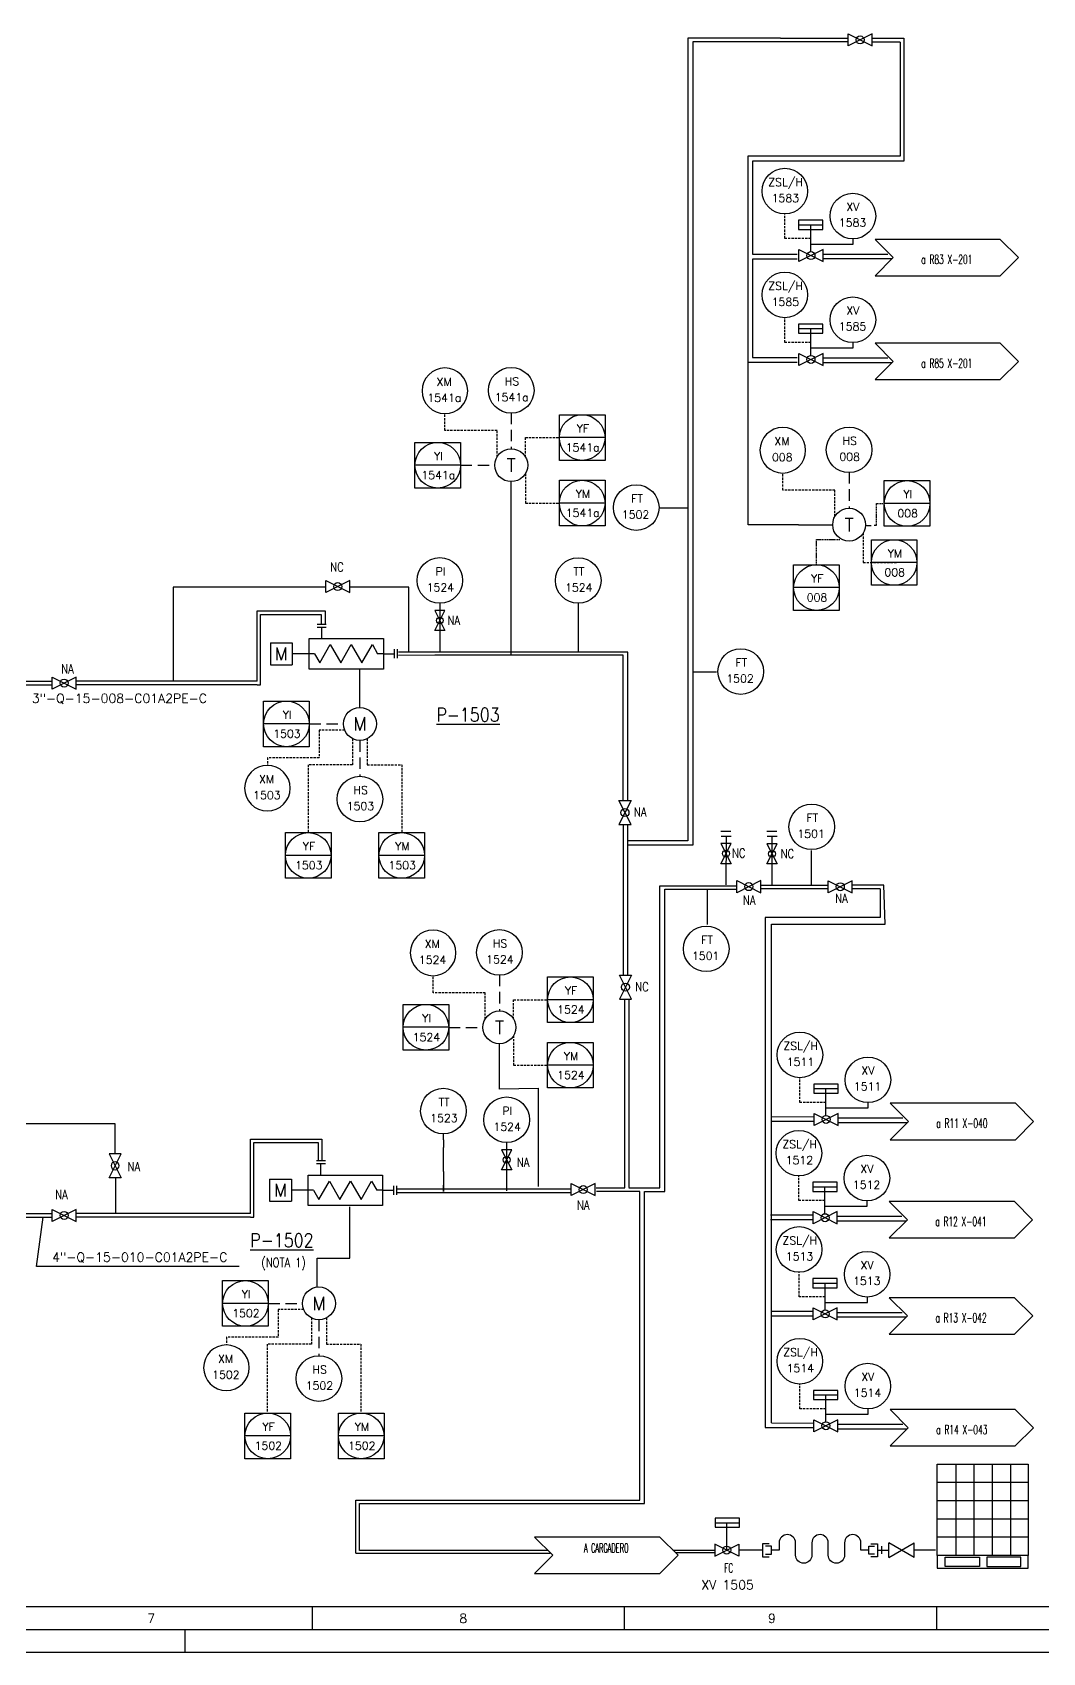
# Model space of a CAD drawing. Header units: metres. Extents: x 91 to 3133, y 1612 to 2206.
# Drawn here: x 518.3 to 739.8, y 1611.7 to 1966.9 of the extents above; entities that cross this region are included whole.
import ezdxf
from ezdxf.enums import TextEntityAlignment as Align

# ---------------------------------------------------------------- set-up
doc = ezdxf.new("R2010")
doc.units = ezdxf.units.M
doc.linetypes.add('DASHED2', pattern=[0.375, 0.25, -0.125])
doc.linetypes.add('TRAZOS', pattern=[0.75, 0.5, -0.25])
for name, color, linetype in [('EQUIPOS', 5, 'Continuous'), ('EQUIPOS 02', 1, 'Continuous'), ('FORMATO', 7, 'Continuous'), ('INSTRUMENTOS', 1, 'Continuous'), ('TEX', 7, 'Continuous'), ('TEX EQUIPOS', 6, 'Continuous'), ('TEXTO-VALVULAS Y ACCESORIOS', 7, 'Continuous'), ('TUBERIA', 5, 'Continuous'), ('TUBERÍA2', 1, 'TRAZOS'), ('VALVULAS Y ACCESORIOS', 1, 'Continuous')]:
    doc.layers.add(name, color=color, linetype=linetype)
doc.layers.add('TUBERÍA3', color=1, linetype='Continuous', true_color=0xff0000)
doc.styles.add('PY', font='ROMANS.shx')
doc.styles.add('PY1', font='ROMANS.shx', dxfattribs={"width": 0.8})
doc.styles.add('PY3', font='ROMANS.shx', dxfattribs={"width": 0.6})
doc.linetypes.add('SEÑAL_MECANICA2', pattern='A,4.411183,["o",PY,S=4.130212,R=360,X=0,Y=-1.374288],0.588817,-0.374158,["",PY,S=2,R=360,X=0,Y=-0.688262],-2.183682', length=7.55784)

# ---------------------------------------------------------------- blocks, each defined once
blk = doc.blocks.new('VALV GLOB-V')
at = {"layer": 'INSTRUMENTOS', "color": 1, "flags": 128}
blk.add_lwpolyline([(5.7, -1.43), (5.7, 1.43), (0, -1.43), (0, 1.43)], close=True, dxfattribs=at)
at = {"layer": 'INSTRUMENTOS', "color": 1}
blk.add_circle((2.85, 0), 0.95, dxfattribs=at)
at = {"layer": 'INSTRUMENTOS', "color": 7, "linetype": 'SEÑAL_MECANICA2', "style": 'PY'}
blk.add_attdef('REF.', text='', height=2, dxfattribs=at).set_placement((3, -3.37), align=Align.MIDDLE)
blk = doc.blocks.new('SEÑAL CIRCU MARCO')
at = {"color": 1, "linetype": 'Continuous', "ltscale": 0.5}
blk.add_line((5.7, 5.7), (-5.7, 5.7), dxfattribs=at)
at = {"color": 1, "flags": 128}
blk.add_lwpolyline([(5.7, 0), (-5.7, 0), (-5.7, 11.4), (5.7, 11.4)], close=True, dxfattribs=at)
at = {"color": 1}
blk.add_circle((0, 5.7), 5.7, dxfattribs=at)
at = {"style": 'PY'}
for tag, p in [('XXX', (0.18, 7.98)), ('YYY', (0.13, 3.24))]:
    blk.add_attdef(tag, text='', height=2, dxfattribs=at).set_placement(p, align=Align.MIDDLE)
blk = doc.blocks.new('SEÑAL CIR')
at = {"color": 1}
blk.add_circle((0, 5.7), 5.7, dxfattribs=at)
at = {"layer": 'INSTRUMENTOS', "linetype": 'Continuous', "style": 'PY', "flags": 4}
for p in [(0.18, 6.94), (0.13, 2.95)]:
    blk.add_attdef('---', text='', height=2, dxfattribs=at).set_placement(p, align=Align.CENTER)
blk = doc.blocks.new('MARCO-A1')
at = {"layer": 'FORMATO', "color": 5}
for p, q in [((488.92, 10), (488.92, 5)), ((557.33, 10), (557.33, 5)), ((625.75, 10), (625.75, 5))]:
    blk.add_line(p, q, dxfattribs=at)
at = {"layer": 'FORMATO', "color": 1, "linetype": 'Continuous'}
blk.add_line((461, 5), (461, 0), dxfattribs=at)
at = {"layer": 'FORMATO', "color": 1}
blk.add_lwpolyline([(0, 594), (841, 594), (841, 0), (0, 0)], close=True, dxfattribs=at)
at = {"layer": 'FORMATO', "color": 5}
blk.add_lwpolyline([(5, 589), (836, 589), (836, 5), (5, 5)], close=True, dxfattribs=at)
at = {"layer": 'FORMATO', "color": 8, "linetype": 'Continuous'}
blk.add_lwpolyline([(10, 584), (831, 584), (831, 10), (10, 10)], close=True, dxfattribs=at)
at = {"layer": 'FORMATO', "color": 1, "style": 'PY'}
for s, p in [('7', (452.75, 6.5)), ('8', (521.17, 6.5)), ('9', (588.85, 6.5))]:
    blk.add_text(s, height=2, dxfattribs=at).set_placement(p)
blk = doc.blocks.new('BANDERA DE FLUJO')
at = {"layer": 'TEX', "color": 1, "ltscale": 0.1, "flags": 128}
blk.add_lwpolyline([(-4, 4), (-31.46, 4), (-27.46, 0), (-31.46, -4), (-4, -4), (0, 0)], close=True, dxfattribs=at)
at = {"layer": 'TEX', "style": 'PY1', "width": 0.8}
for tag, p in [('ETIQUETA-LINEA-1', (-15.73, 0.61)), ('ETIQUETA-LINEA-2', (-15.73, -2.91))]:
    blk.add_attdef(tag, text='', height=2, dxfattribs=at).set_placement(p, align=Align.CENTER)
blk = doc.blocks.new('BOMBA VOLUMETRICA')
at = {"layer": 'EQUIPOS', "linetype": 'Continuous'}
for p, q in [((0, -3.12), (0, -0.67)), ((-11.27, -4.05), (-11.27, -8.85)), ((-11.27, -4.05), (-6.47, -4.05)), ((-6.47, -4.05), (-6.47, -8.85)), ((-1.61, -6.45), (-6.47, -6.45)), ((-1.61, -6.45), (-0.45, -8.45)), ((-0.45, -8.45), (1.86, -4.45)), ((1.86, -4.45), (4.17, -8.45)), ((4.17, -8.45), (6.48, -4.45)), ((6.48, -4.45), (8.79, -8.45)), ((8.79, -8.45), (11.1, -4.45)), ((11.1, -4.45), (12.25, -6.45)), ((13.52, -6.45), (12.25, -6.45)), ((13.52, -6.45), (15.97, -6.45)), ((-11.27, -8.85), (-6.47, -8.85))]:
    blk.add_line(p, q, dxfattribs=at)
at = {"layer": 'EQUIPOS', "linetype": 'Continuous', "flags": 128}
blk.add_lwpolyline([(-2.78, -3.12), (13.52, -3.12), (13.52, -9.79), (-2.78, -9.79)], close=True, dxfattribs=at)
at = {"layer": 'VALVULAS Y ACCESORIOS', "ltscale": 0.1}
for p, q in [((1, 0), (-1, 0)), ((1, -0.67), (-1, -0.67)), ((15.97, -7.45), (15.97, -5.45)), ((16.64, -7.45), (16.64, -5.45))]:
    blk.add_line(p, q, dxfattribs=at)
at = {"layer": 'EQUIPOS 02', "style": 'PY'}
blk.add_text('M', height=2.8, dxfattribs=at).set_placement((-8.87, -6.45), align=Align.MIDDLE)
at = {"layer": 'TEX EQUIPOS', "linetype": 'Continuous', "style": 'PY1', "width": 0.8}
blk.add_attdef('REF_EQUIPO', text='', height=3, dxfattribs=at).set_placement((2.35, -13.59), align=Align.MIDDLE_CENTER)

msp = doc.modelspace()

# ---------------------------------------------------------------- linework, layer by layer
at = {"color": 5, "linetype": 'ByBlock'}
for p, q in [((682.37, 1965.66), (662.03, 1965.66)), ((662.03, 1965.66), (662.03, 1789.66)), ((582.53, 1845.29), (549.18, 1845.29)), ((549.18, 1845.29), (549.18, 1824.77)), ((600.86, 1845.29), (587.94, 1845.29)), ((600.86, 1831.06), (600.86, 1845.29)), ((567.61, 1824.68), (567.61, 1840.12)), ((567.61, 1840.12), (582.49, 1840.12)), ((582.49, 1840.12), (582.49, 1837.15)), ((662.03, 1789.66), (648.88, 1789.66)), ((655.87, 1713.62), (655.87, 1779.84)), ((655.87, 1779.84), (672.78, 1779.84)), ((705.26, 1771.41), (705.02, 1779.95)), ((680.36, 1761.65), (680.36, 1771.41)), ((680.36, 1771.41), (705.26, 1771.41)), ((680.36, 1662.06), (680.36, 1761.65)), ((566.14, 1707.96), (566.14, 1724.24)), ((566.14, 1724.24), (581.8, 1724.24)), ((581.8, 1724.24), (581.8, 1719.52)), ((649.11, 1713.62), (655.87, 1713.62)), ((652.54, 1644.36), (652.54, 1712.82)), ((590.05, 1634.07), (590.05, 1644.36)), ((590.05, 1644.36), (652.54, 1644.36))]:
    msp.add_line(p, q, dxfattribs=at)
at = {"color": 4, "linetype": 'ByBlock'}
for p, q in [((682.46, 1964.86), (663.12, 1964.86)), ((663.12, 1964.86), (663.12, 1788.73)), ((568.32, 1823.88), (568.32, 1839.32)), ((568.32, 1839.32), (581.65, 1839.32)), ((581.65, 1839.32), (581.65, 1837.15)), ((567.61, 1823.88), (568.32, 1823.88)), ((663.12, 1788.73), (648.81, 1788.73)), ((656.98, 1712.82), (656.98, 1779.1)), ((656.98, 1779.1), (672.78, 1779.1)), ((704.21, 1779.13), (704.21, 1772.87)), ((704.21, 1772.87), (678.99, 1772.87)), ((678.99, 1772.87), (678.99, 1661.04)), ((566.86, 1707.16), (566.86, 1723.53)), ((566.86, 1723.53), (580.97, 1723.53)), ((580.97, 1723.53), (580.97, 1719.52)), ((651.51, 1645.11), (651.51, 1712.82)), ((652.54, 1712.82), (656.98, 1712.82)), ((566.14, 1707.16), (566.86, 1707.16)), ((678.99, 1661.04), (680.38, 1661.04)), ((589.26, 1633.5), (589.26, 1645.11)), ((589.26, 1645.11), (651.51, 1645.11))]:
    msp.add_line(p, q, dxfattribs=at)
at = {"color": 5}
for p, q in [((709.36, 1965.63), (702.46, 1965.63)), ((709.39, 1965.65), (709.39, 1938.7)), ((709.39, 1938.7), (676.22, 1938.7)), ((676.22, 1938.7), (676.22, 1918.33)), ((676.22, 1918.33), (685.97, 1918.33)), ((691.68, 1918.35), (705.9, 1918.35)), ((676.22, 1917.31), (676.22, 1895.68)), ((676.22, 1895.68), (685.97, 1895.68)), ((691.68, 1895.59), (705.9, 1895.59)), ((648.83, 1831.05), (648.83, 1798.49)), ((648.81, 1793.24), (648.81, 1760.38)), ((705.02, 1779.95), (698.12, 1779.95)), ((649.11, 1754.91), (649.11, 1713.68)), ((680.36, 1729.23), (689.66, 1729.2)), ((694.99, 1728.96), (709.2, 1728.96)), ((536.57, 1715.71), (536.57, 1707.96)), ((680.16, 1707.68), (689.5, 1707.65)), ((694.77, 1707.41), (708.98, 1707.41)), ((680.2, 1686.57), (689.54, 1686.54)), ((694.81, 1686.3), (709.02, 1686.3)), ((680.36, 1662.06), (689.7, 1662.03)), ((694.97, 1661.79), (709.18, 1661.79)), ((631.41, 1634.07), (590.05, 1634.07))]:
    msp.add_line(p, q, dxfattribs=at)
at = {"color": 4}
for p, q in [((708.55, 1964.81), (702.49, 1964.81)), ((708.59, 1964.83), (708.59, 1939.78)), ((708.59, 1939.78), (675.18, 1939.78)), ((675.18, 1939.78), (675.18, 1917.31)), ((675.18, 1917.3), (675.18, 1894.66)), ((676.26, 1917.31), (686, 1917.31)), ((691.72, 1917.34), (706.79, 1917.34)), ((675.18, 1894.66), (686, 1894.66)), ((691.72, 1894.58), (706.79, 1894.58)), ((647.85, 1798.57), (647.85, 1830.37)), ((647.89, 1760.26), (647.89, 1793.22)), ((704.21, 1779.13), (698.15, 1779.13)), ((648.2, 1713.61), (648.2, 1754.94)), ((680.36, 1728.21), (689.71, 1728.21)), ((695.03, 1727.95), (710.09, 1727.95)), ((680.18, 1706.66), (689.46, 1706.66)), ((694.81, 1706.4), (709.87, 1706.4)), ((680.22, 1685.55), (689.5, 1685.55)), ((694.85, 1685.29), (709.91, 1685.29)), ((680.38, 1661.04), (689.66, 1661.04)), ((695, 1660.78), (710.07, 1660.78)), ((589.26, 1633.5), (631.86, 1633.5)), ((659.29, 1633.64), (667.92, 1633.64))]:
    msp.add_line(p, q, dxfattribs=at)
at = {"color": 1, "linetype": 'ByBlock'}
for p, q in [((675.29, 1859), (675.29, 1894.7)), ((655.68, 1862.73), (662.14, 1862.73)), ((686.28, 1859), (675.29, 1859)), ((668.34, 1826.68), (663.22, 1826.68)), ((620.74, 1735.31), (629.22, 1735.43)), ((629.22, 1735.43), (629.22, 1713.9)), ((587.91, 1698.18), (587.91, 1709.45)), ((580.8, 1691.81), (580.8, 1698.18)), ((580.8, 1698.18), (587.91, 1698.18))]:
    msp.add_line(p, q, dxfattribs=at)
at = {"color": 1}
for p, q in [((623.31, 1830.49), (623.31, 1868.43)), ((607.66, 1841.78), (607.64, 1831.16)), ((638, 1841.76), (637.98, 1831.14)), ((590.14, 1818.92), (590.14, 1827.37)), ((669.29, 1791.82), (671.49, 1791.82)), ((669.33, 1790.74), (671.54, 1790.74)), ((670.4, 1790.65), (670.38, 1780.03)), ((679.37, 1791.77), (681.57, 1791.77)), ((679.42, 1790.68), (681.62, 1790.68)), ((680.48, 1790.59), (680.46, 1779.98)), ((689.04, 1787.53), (689.04, 1779.92)), ((620.72, 1735.21), (620.71, 1745.18)), ((608.44, 1724.1), (608.44, 1725.45)), ((608.44, 1724.1), (608.44, 1722.42)), ((622.31, 1723.53), (622.29, 1712.91)), ((608.44, 1717.16), (608.44, 1722.42)), ((608.44, 1717.16), (608.44, 1712.82)), ((608.44, 1715.89), (608.44, 1714.22)), ((608.44, 1712.82), (608.44, 1714.22)), ((703.64, 1634.17), (706.03, 1634.17)), ((704.56, 1633.33), (704.56, 1635)), ((711.65, 1632.57), (706.13, 1635.76)), ((706.13, 1632.57), (711.65, 1635.76)), ((706.13, 1632.57), (706.13, 1635.76)), ((716.31, 1634.15), (711.54, 1634.15)), ((711.65, 1632.57), (711.65, 1635.76))]:
    msp.add_line(p, q, dxfattribs=at)
at = {"color": 1, "linetype": 'DASHED2'}
for p, q in [((703.42, 1858.87), (703.42, 1863.68)), ((703.42, 1863.68), (705.1, 1863.66)), ((690.25, 1850.25), (690.25, 1855.79)), ((690.25, 1855.79), (695.42, 1855.79))]:
    msp.add_line(p, q, dxfattribs=at)
for p, q in [((519.21, 1696.32), (520.71, 1707.16)), ((563.64, 1696.32), (519.21, 1696.32)), ((720.76, 1652.98), (720.76, 1632.98)), ((724.76, 1652.98), (724.76, 1632.98)), ((728.76, 1652.98), (728.76, 1632.98)), ((732.76, 1652.98), (732.76, 1632.98)), ((736.67, 1648.98), (716.67, 1648.98)), ((736.67, 1644.98), (716.67, 1644.98)), ((736.67, 1640.98), (716.67, 1640.98)), ((736.67, 1636.98), (716.67, 1636.98))]:
    msp.add_line(p, q)
for points in [[(736.67, 1632.98), (716.67, 1632.98), (716.67, 1652.98), (736.67, 1652.98)], [(736.67, 1632.98), (716.67, 1632.98), (716.67, 1630.18), (736.67, 1630.18)], [(718.46, 1632.63), (725.94, 1632.63), (725.94, 1630.55), (718.46, 1630.55)], [(735.06, 1632.63), (727.58, 1632.63), (727.58, 1630.55), (735.06, 1630.55)]]:
    msp.add_lwpolyline(points, close=True)
at = {"color": 1, "flags": 128}
for points in [[(679.89, 1635.58), (678.39, 1635.58), (678.39, 1632.73), (679.89, 1632.73)], [(702.14, 1635.58), (703.64, 1635.58), (703.64, 1632.73), (702.14, 1632.73)]]:
    msp.add_lwpolyline(points, dxfattribs=at)
at = {"color": 1}
for centre in [(623.32, 1872.04), (697.39, 1859), (590.14, 1815.32), (620.72, 1748.79), (581.15, 1688.27)]:
    msp.add_circle(centre, 3.6, dxfattribs=at)
at = {"layer": 'EQUIPOS'}
for p, q in [((515.47, 1824.68), (522.66, 1824.68)), ((515.47, 1707.96), (522.66, 1707.96))]:
    msp.add_line(p, q, dxfattribs=at)
at = {"layer": 'INSTRUMENTOS', "color": 1, "ltscale": 0.1, "flags": 128}
for points in [[(679.05, 1633.31), (680.35, 1633.31), (680.35, 1635.04), (679.05, 1635.04)], [(702.98, 1633.31), (701.68, 1633.31), (701.68, 1635.04), (702.98, 1635.04)]]:
    msp.add_lwpolyline(points, dxfattribs=at)
at = {"layer": 'TUBERIA', "color": 5, "linetype": 'Continuous'}
for p, q in [((682.37, 1965.66), (697.09, 1965.66)), ((598.61, 1831.14), (606.53, 1831.16)), ((606.53, 1831.16), (608.75, 1831.16)), ((608.75, 1831.16), (622.53, 1831.16)), ((622.48, 1831.16), (648.84, 1831.16)), ((559.26, 1824.68), (527.92, 1824.68)), ((559.29, 1824.68), (547.52, 1824.68)), ((567.61, 1824.68), (559.29, 1824.68)), ((678.02, 1779.99), (692.75, 1779.99)), ((636.41, 1713.34), (598.27, 1713.34)), ((641.92, 1713.62), (648.2, 1713.61)), ((561.58, 1707.96), (527.92, 1707.96)), ((566.14, 1707.96), (561.58, 1707.96)), ((658.74, 1634.19), (667.92, 1634.18)), ((678.39, 1634.18), (673.19, 1634.18))]:
    msp.add_line(p, q, dxfattribs=at)
at = {"layer": 'TUBERIA', "color": 4, "linetype": 'Continuous'}
for p, q in [((697.09, 1964.86), (682.46, 1964.86)), ((606.53, 1830.36), (598.61, 1830.34)), ((622.48, 1830.36), (606.53, 1830.36)), ((647.85, 1830.37), (622.48, 1830.36)), ((514.67, 1823.88), (522.66, 1823.88)), ((559.24, 1823.88), (527.92, 1823.88)), ((559.29, 1823.88), (547.52, 1823.88)), ((567.61, 1823.88), (559.29, 1823.88)), ((692.75, 1779.19), (678.12, 1779.19)), ((636.38, 1712.49), (598.23, 1712.49)), ((651.51, 1712.82), (642.01, 1712.82)), ((514.67, 1707.16), (522.66, 1707.16)), ((561.58, 1707.16), (527.92, 1707.16)), ((566.14, 1707.16), (561.58, 1707.16))]:
    msp.add_line(p, q, dxfattribs=at)
at = {"layer": 'TUBERIA', "color": 1, "linetype": 'TRAZOS', "ltscale": 5}
for p, q in [((623.31, 1883.55), (623.31, 1875.66)), ((612.21, 1872.04), (619.72, 1872.04)), ((697.38, 1870.51), (697.38, 1862.63)), ((579.04, 1815.32), (586.54, 1815.32)), ((590.14, 1811.72), (590.14, 1803.84)), ((620.72, 1760.3), (620.72, 1752.42)), ((609.61, 1748.79), (617.12, 1748.79)), ((570.05, 1688.27), (577.55, 1688.27)), ((581.15, 1684.67), (581.15, 1676.79))]:
    msp.add_line(p, q, dxfattribs=at)
at = {"layer": 'TUBERIA', "color": 1, "ltscale": 5}
msp.add_line((686.28, 1859), (693.79, 1859), dxfattribs=at)
at = {"layer": 'TUBERIA', "color": 1, "linetype": 'DASHED2', "ltscale": 5}
msp.add_line((700.98, 1858.84), (703.42, 1858.87), dxfattribs=at)
at = {"layer": 'TUBERIA', "color": 5, "linetype": 'Continuous'}
msp.add_lwpolyline([(536.47, 1721.06), (536.47, 1727.62), (405.29, 1727.62), (405.29, 1760.77), (302.08, 1760.77), (302.08, 1755.64)], dxfattribs=at)
at = {"layer": 'TUBERIA', "color": 5, "linetype": 'Continuous', "flags": 128}
msp.add_lwpolyline([(701.68, 1634.18), (699.98, 1634.18), (699.98, 1635.77, 1), (696.39, 1635.77), (696.39, 1633.08, -1), (692.81, 1633.08), (692.81, 1635.77, 1), (689.22, 1635.77), (689.22, 1633.08, -1), (685.64, 1633.08), (685.64, 1635.77, 1), (682.05, 1635.77), (682.05, 1634.18), (680.35, 1634.18)], format="xyb", dxfattribs=at)
at = {"layer": 'TUBERÍA2'}
for points in [[(688.99, 1921.73), (683.3, 1921.73), (683.3, 1927.08)], [(688.99, 1898.98), (683.3, 1898.98), (683.3, 1904.32)], [(620.21, 1873.85), (620.21, 1879.63), (608.77, 1879.63), (608.77, 1883.36)], [(626.42, 1873.85), (626.42, 1878.09), (633.88, 1878.09)], [(626.42, 1870.22), (626.42, 1863.74), (633.88, 1863.74)], [(694.28, 1860.81), (694.28, 1866.59), (682.84, 1866.59), (682.84, 1870.32)], [(700.49, 1857.18), (700.49, 1850.7), (707.95, 1850.7)], [(586.81, 1813.97), (581.21, 1813.97), (581.21, 1807.91), (569.85, 1807.91), (569.85, 1806.23)], [(588.52, 1812.11), (588.52, 1806.37), (578.81, 1806.37), (578.81, 1791.5)], [(591.76, 1812.11), (591.76, 1806.37), (599.3, 1806.37), (599.3, 1791.5)], [(617.61, 1750.61), (617.61, 1756.39), (606.17, 1756.39), (606.17, 1760.12)], [(623.83, 1750.61), (623.83, 1754.85), (631.28, 1754.85)], [(623.83, 1746.98), (623.83, 1740.5), (631.28, 1740.5)], [(692.29, 1732.34), (686.6, 1732.34), (686.6, 1737.69)], [(692.07, 1710.79), (686.38, 1710.79), (686.38, 1716.14)], [(692.11, 1689.69), (686.42, 1689.69), (686.42, 1695.03)], [(577.82, 1686.91), (572.22, 1686.91), (572.22, 1680.85), (560.86, 1680.85), (560.86, 1679.17)], [(579.53, 1685.06), (579.53, 1679.31), (569.82, 1679.31), (569.82, 1664.45)], [(582.78, 1685.06), (582.78, 1679.31), (590.32, 1679.31), (590.32, 1664.45)], [(692.27, 1665.18), (686.58, 1665.18), (686.58, 1670.52)]]:
    msp.add_lwpolyline(points, dxfattribs=at)
at = {"layer": 'TUBERÍA2', "linetype": 'ByBlock', "ltscale": 0.5}
msp.add_lwpolyline([(666.27, 1778.96), (666.27, 1771.31)], dxfattribs=at)
at = {"layer": 'TUBERÍA3'}
for points in [[(688.99, 1920.51), (698.29, 1920.51)], [(698.29, 1920.51), (698.29, 1921.62)], [(688.99, 1897.75), (698.29, 1897.75)], [(698.29, 1897.75), (698.29, 1898.86)], [(692.29, 1731.12), (701.6, 1731.12)], [(701.6, 1731.12), (701.6, 1732.23)], [(692.07, 1709.57), (701.38, 1709.57)], [(701.38, 1709.57), (701.38, 1710.68)], [(692.11, 1688.46), (701.42, 1688.46)], [(701.42, 1688.46), (701.42, 1689.57)], [(692.27, 1663.95), (701.58, 1663.95)], [(701.58, 1663.95), (701.58, 1665.06)]]:
    msp.add_lwpolyline(points, dxfattribs=at)
at = {"layer": 'VALVULAS Y ACCESORIOS'}
for p, q in [((686.32, 1924.76), (691.66, 1924.76)), ((688.99, 1918.95), (688.99, 1924.76)), ((686.32, 1902), (691.66, 1902)), ((688.99, 1896.19), (688.99, 1902)), ((689.63, 1735.36), (694.96, 1735.36)), ((692.29, 1729.56), (692.29, 1735.36)), ((689.41, 1713.82), (694.74, 1713.82)), ((692.07, 1708.01), (692.07, 1713.82)), ((689.45, 1692.71), (694.78, 1692.71)), ((692.11, 1686.9), (692.11, 1692.71)), ((689.61, 1668.2), (694.94, 1668.2)), ((692.27, 1662.39), (692.27, 1668.2)), ((668.03, 1640.18), (673.36, 1640.18)), ((670.56, 1634.18), (670.56, 1640.22))]:
    msp.add_line(p, q, dxfattribs=at)
at = {"layer": 'VALVULAS Y ACCESORIOS', "flags": 128}
for points in [[(686.32, 1925.76), (686.32, 1923.76), (691.66, 1923.76), (691.66, 1925.76)], [(686.32, 1903), (686.32, 1901), (691.66, 1901), (691.66, 1903)], [(689.63, 1736.36), (689.63, 1734.36), (694.96, 1734.36), (694.96, 1736.36)], [(689.41, 1714.82), (689.41, 1712.82), (694.74, 1712.82), (694.74, 1714.82)], [(689.45, 1693.71), (689.45, 1691.71), (694.78, 1691.71), (694.78, 1693.71)], [(689.61, 1669.2), (689.61, 1667.2), (694.94, 1667.2), (694.94, 1669.2)], [(668.03, 1641.18), (668.03, 1639.18), (673.36, 1639.18), (673.36, 1641.18)]]:
    msp.add_lwpolyline(points, close=True, dxfattribs=at)

# ---------------------------------------------------------------- block references
msp.add_blockref('MARCO-A1', (90.77, 1611.7))
at = {"linetype": 'Continuous', "xscale": 0.9232631578945529, "yscale": 0.9232631578945529, "zscale": 0.9232631578945529}
for p in [(697.17, 1965.3), (686.4, 1918), (686.4, 1895.24), (582.64, 1845.43), (522.66, 1824.28), (672.78, 1779.64), (692.83, 1779.63), (689.7, 1728.61), (636.47, 1713.22), (522.66, 1707.56), (689.48, 1707.06), (689.52, 1685.95), (689.68, 1661.44)]:
    msp.add_blockref('VALV GLOB-V', p, dxfattribs=at)
at = {"linetype": 'Continuous'}
ref = msp.add_blockref('SEÑAL CIR', (683.3, 1927.14), dxfattribs=dict(at, xscale=0.8771000000000413, yscale=0.8771000000000413, zscale=0.8771000000000413))
ref.add_attrib('---', 'ZSL/H', dxfattribs={"layer": 'INSTRUMENTOS', "color": 7, "linetype": 'Continuous', "height": 1.754, "style": 'PY'}).set_placement((683.46, 1933.23), align=Align.CENTER)
ref.add_attrib('---', '1583', dxfattribs={"layer": 'INSTRUMENTOS', "color": 7, "linetype": 'Continuous', "height": 1.754, "style": 'PY'}).set_placement((683.41, 1929.73), align=Align.CENTER)
ref = msp.add_blockref('SEÑAL CIR', (698.21, 1921.68), dxfattribs=dict(at, xscale=0.8770999999999276, yscale=0.8770999999999276, zscale=0.8770999999999276))
ref.add_attrib('---', 'XV', dxfattribs={"layer": 'INSTRUMENTOS', "color": 7, "linetype": 'Continuous', "height": 1.754, "style": 'PY'}).set_placement((698.21, 1927.84), align=Align.CENTER)
ref.add_attrib('---', '1583', dxfattribs={"layer": 'INSTRUMENTOS', "color": 7, "linetype": 'Continuous', "height": 1.754, "style": 'PY'}).set_placement((698.14, 1924.35), align=Align.CENTER)
ref = msp.add_blockref('BANDERA DE FLUJO', (734.53, 1917.56))
ref.add_attrib('ETIQUETA-LINEA-1', 'a R83 X-201', dxfattribs={"layer": 'TEX', "height": 2, "style": 'PY1', "width": 0.6}).set_placement((718.8, 1918.16), align=Align.TOP_CENTER)
ref = msp.add_blockref('SEÑAL CIR', (683.3, 1904.39), dxfattribs=dict(at, xscale=0.8771000000000413, yscale=0.8771000000000413, zscale=0.8771000000000413))
ref.add_attrib('---', 'ZSL/H', dxfattribs={"layer": 'INSTRUMENTOS', "color": 7, "linetype": 'Continuous', "height": 1.754, "style": 'PY'}).set_placement((683.46, 1910.47), align=Align.CENTER)
ref.add_attrib('---', '1585', dxfattribs={"layer": 'INSTRUMENTOS', "color": 7, "linetype": 'Continuous', "height": 1.754, "style": 'PY'}).set_placement((683.41, 1906.97), align=Align.CENTER)
ref = msp.add_blockref('SEÑAL CIR', (698.21, 1898.93), dxfattribs=dict(at, xscale=0.8770999999999276, yscale=0.8770999999999276, zscale=0.8770999999999276))
ref.add_attrib('---', 'XV', dxfattribs={"layer": 'INSTRUMENTOS', "color": 7, "linetype": 'Continuous', "height": 1.754, "style": 'PY'}).set_placement((698.21, 1905.08), align=Align.CENTER)
ref.add_attrib('---', '1585', dxfattribs={"layer": 'INSTRUMENTOS', "color": 7, "linetype": 'Continuous', "height": 1.754, "style": 'PY'}).set_placement((698.14, 1901.59), align=Align.CENTER)
ref = msp.add_blockref('BANDERA DE FLUJO', (734.53, 1894.8))
ref.add_attrib('ETIQUETA-LINEA-1', 'a R85 X-201', dxfattribs={"layer": 'TEX', "height": 2, "style": 'PY1', "width": 0.6}).set_placement((718.8, 1895.4), align=Align.TOP_CENTER)
ref = msp.add_blockref('SEÑAL CIR', (623.31, 1883.46), dxfattribs=dict(at, xscale=0.8770999999999276, yscale=0.8770999999999276, zscale=0.8770999999999276))
ref.add_attrib('---', 'HS', dxfattribs={"layer": 'INSTRUMENTOS', "color": 7, "linetype": 'Continuous', "height": 1.754, "style": 'PY'}).set_placement((623.47, 1889.55), align=Align.CENTER)
ref.add_attrib('---', '1541a', dxfattribs={"layer": 'INSTRUMENTOS', "color": 7, "linetype": 'Continuous', "height": 1.754, "style": 'PY'}).set_placement((623.42, 1886.05), align=Align.CENTER)
ref = msp.add_blockref('SEÑAL CIR', (608.77, 1883.36), dxfattribs=dict(at, xscale=-0.8771000000000413, yscale=0.8771000000000413, zscale=0.8771000000000413))
ref.add_attrib('---', 'XM', dxfattribs={"layer": 'INSTRUMENTOS', "color": 7, "linetype": 'Continuous', "height": 1.754, "style": 'PY'}).set_placement((608.61, 1889.45), align=Align.CENTER)
ref.add_attrib('---', '1541a', dxfattribs={"layer": 'INSTRUMENTOS', "color": 7, "linetype": 'Continuous', "height": 1.754, "style": 'PY'}).set_placement((608.66, 1885.95), align=Align.CENTER)
for p, xscale, yscale, zscale, values in [((638.87, 1873.1), 0.8771000000000413, 0.8771000000000413, 0.8771000000000413, {'XXX': 'YF', 'YYY': '1541a'}), ((607.21, 1867.04), 0.8770999999999276, 0.8770999999999276, 0.8770999999999276, {'XXX': 'YI', 'YYY': '1541a'}), ((638.87, 1858.75), 0.8771000000000413, 0.8771000000000413, 0.8771000000000413, {'XXX': 'YM', 'YYY': '1541a'}), ((710.1, 1858.66), 0.8770999999999276, 0.8770999999999276, 0.8770999999999276, {'XXX': 'YI', 'YYY': '008'}), ((707.27, 1845.71), 0.8771000000000413, 0.8771000000000413, 0.8771000000000413, {'XXX': 'YM', 'YYY': '008'}), ((690.23, 1840.2), 0.8771000000000413, 0.8771000000000413, 0.8771000000000413, {'XXX': 'YF', 'YYY': '008'}), ((574.03, 1810.33), 0.8770999999999276, 0.8770999999999276, 0.8770999999999276, {'XXX': 'YI', 'YYY': '1503'}), ((578.81, 1781.5), 0.8771000000000413, 0.8771000000000413, 0.8771000000000413, {'XXX': 'YF', 'YYY': '1503'}), ((599.3, 1781.5), 0.8771000000000413, 0.8771000000000413, 0.8771000000000413, {'XXX': 'YM', 'YYY': '1503'}), ((636.28, 1749.85), 0.8771000000000413, 0.8771000000000413, 0.8771000000000413, {'XXX': 'YF', 'YYY': '1524'}), ((604.61, 1743.8), 0.8770999999999276, 0.8770999999999276, 0.8770999999999276, {'XXX': 'YI', 'YYY': '1524'}), ((636.28, 1735.5), 0.8771000000000413, 0.8771000000000413, 0.8771000000000413, {'XXX': 'YM', 'YYY': '1524'}), ((565.04, 1683.27), 0.8770999999999276, 0.8770999999999276, 0.8770999999999276, {'XXX': 'YI', 'YYY': '1502'}), ((569.94, 1654.22), 0.8771000000000413, 0.8771000000000413, 0.8771000000000413, {'XXX': 'YF', 'YYY': '1502'}), ((590.43, 1654.22), 0.8771000000000413, 0.8771000000000413, 0.8771000000000413, {'XXX': 'YM', 'YYY': '1502'})]:
    msp.add_blockref('SEÑAL CIRCU MARCO', p, dxfattribs=dict(xscale=xscale, yscale=yscale, zscale=zscale)).add_auto_attribs(values)
ref = msp.add_blockref('SEÑAL CIR', (682.84, 1870.32), dxfattribs=dict(at, xscale=-0.8771000000000413, yscale=0.8771000000000413, zscale=0.8771000000000413))
ref.add_attrib('---', 'XM', dxfattribs={"layer": 'INSTRUMENTOS', "color": 7, "linetype": 'Continuous', "height": 1.754, "style": 'PY'}).set_placement((682.68, 1876.41), align=Align.CENTER)
ref.add_attrib('---', '008', dxfattribs={"layer": 'INSTRUMENTOS', "color": 7, "linetype": 'Continuous', "height": 1.754, "style": 'PY'}).set_placement((682.73, 1872.91), align=Align.CENTER)
ref = msp.add_blockref('SEÑAL CIR', (697.38, 1870.42), dxfattribs=dict(at, xscale=0.8770999999999276, yscale=0.8770999999999276, zscale=0.8770999999999276))
ref.add_attrib('---', 'HS', dxfattribs={"layer": 'INSTRUMENTOS', "color": 7, "linetype": 'Continuous', "height": 1.754, "style": 'PY'}).set_placement((697.54, 1876.51), align=Align.CENTER)
ref.add_attrib('---', '008', dxfattribs={"layer": 'INSTRUMENTOS', "color": 7, "linetype": 'Continuous', "height": 1.754, "style": 'PY'}).set_placement((697.5, 1873.01), align=Align.CENTER)
at = {"color": 2, "linetype": 'Continuous'}
ref = msp.add_blockref('SEÑAL CIR', (650.72, 1857.75), dxfattribs=dict(at, xscale=0.8770999999999276, yscale=0.8770999999999276, zscale=0.8770999999999276))
ref.add_attrib('---', 'FT', dxfattribs={"layer": 'INSTRUMENTOS', "color": 7, "linetype": 'Continuous', "height": 1.754, "style": 'PY'}).set_placement((650.88, 1863.84), align=Align.CENTER)
ref.add_attrib('---', '1502', dxfattribs={"layer": 'INSTRUMENTOS', "color": 7, "linetype": 'Continuous', "height": 1.754, "style": 'PY'}).set_placement((650.57, 1860.34), align=Align.CENTER)
at = {"linetype": 'Continuous'}
ref = msp.add_blockref('SEÑAL CIR', (607.66, 1841.78), dxfattribs=dict(at, xscale=0.877100000000155, yscale=0.877100000000155, zscale=0.877100000000155))
ref.add_attrib('---', 'PI', dxfattribs={"layer": 'INSTRUMENTOS', "color": 7, "linetype": 'Continuous', "height": 1.754, "style": 'PY'}).set_placement((607.82, 1847.87), align=Align.CENTER)
ref.add_attrib('---', '1524', dxfattribs={"layer": 'INSTRUMENTOS', "color": 7, "linetype": 'Continuous', "height": 1.754, "style": 'PY'}).set_placement((607.77, 1844.37), align=Align.CENTER)
ref = msp.add_blockref('SEÑAL CIR', (638, 1841.76), dxfattribs=dict(at, xscale=0.877100000000155, yscale=0.877100000000155, zscale=0.877100000000155))
ref.add_attrib('---', 'TT', dxfattribs={"layer": 'INSTRUMENTOS', "color": 7, "linetype": 'Continuous', "height": 1.754, "style": 'PY'}).set_placement((638.15, 1847.84), align=Align.CENTER)
ref.add_attrib('---', '1524', dxfattribs={"layer": 'INSTRUMENTOS', "color": 7, "linetype": 'Continuous', "height": 1.754, "style": 'PY'}).set_placement((638.11, 1844.34), align=Align.CENTER)
for p in [(581.77, 1837.15), (581.59, 1719.52)]:
    msp.add_blockref('BOMBA VOLUMETRICA', p, dxfattribs=at)
at = {"color": 2, "linetype": 'Continuous'}
ref = msp.add_blockref('SEÑAL CIR', (673.62, 1821.8), dxfattribs=dict(at, xscale=0.8770999999999276, yscale=0.8770999999999276, zscale=0.8770999999999276))
ref.add_attrib('---', 'FT', dxfattribs={"layer": 'INSTRUMENTOS', "color": 7, "linetype": 'Continuous', "height": 1.754, "style": 'PY'}).set_placement((673.77, 1827.88), align=Align.CENTER)
ref.add_attrib('---', '1502', dxfattribs={"layer": 'INSTRUMENTOS', "color": 7, "linetype": 'Continuous', "height": 1.754, "style": 'PY'}).set_placement((673.47, 1824.38), align=Align.CENTER)
at = {"linetype": 'Continuous'}
ref = msp.add_blockref('SEÑAL CIR', (569.85, 1796.23), dxfattribs=dict(at, xscale=-0.8771000000000413, yscale=0.8771000000000413, zscale=0.8771000000000413))
ref.add_attrib('---', 'XM', dxfattribs={"layer": 'INSTRUMENTOS', "color": 7, "linetype": 'Continuous', "height": 1.754, "style": 'PY'}).set_placement((569.69, 1802.32), align=Align.CENTER)
ref.add_attrib('---', '1503', dxfattribs={"layer": 'INSTRUMENTOS', "color": 7, "linetype": 'Continuous', "height": 1.754, "style": 'PY'}).set_placement((569.74, 1798.82), align=Align.CENTER)
ref = msp.add_blockref('SEÑAL CIR', (590.14, 1793.84), dxfattribs=dict(at, xscale=0.8770999999999276, yscale=0.8770999999999276, zscale=0.8770999999999276))
ref.add_attrib('---', 'HS', dxfattribs={"layer": 'INSTRUMENTOS', "color": 7, "linetype": 'Continuous', "height": 1.754, "style": 'PY'}).set_placement((590.3, 1799.93), align=Align.CENTER)
ref.add_attrib('---', '1503', dxfattribs={"layer": 'INSTRUMENTOS', "color": 7, "linetype": 'Continuous', "height": 1.754, "style": 'PY'}).set_placement((590.25, 1796.43), align=Align.CENTER)
for p, xscale, yscale, zscale, rotation in [((648.25, 1798.51), 0.9232631578947803, 0.9232631578947803, 0.9232631578947803, 270), ((648.36, 1760.24), 0.9232631578947803, 0.9232631578947803, 0.9232631578947803, 270), ((536.47, 1721.08), -0.9232631578945529, 0.9232631578947803, 0.9232631578946926, 90), ((673.19, 1634.18), 0.9232631578945529, 0.9232631578945529, 0.9232631578945529, 180)]:
    msp.add_blockref('VALV GLOB-V', p, dxfattribs=dict(at, xscale=xscale, yscale=yscale, zscale=zscale, rotation=rotation))
at = {"color": 2, "linetype": 'Continuous'}
ref = msp.add_blockref('SEÑAL CIR', (689.19, 1787.76), dxfattribs=dict(at, xscale=0.8770999999999276, yscale=0.8770999999999276, zscale=0.8770999999999276))
ref.add_attrib('---', 'FT', dxfattribs={"layer": 'INSTRUMENTOS', "color": 7, "linetype": 'Continuous', "height": 1.754, "style": 'PY'}).set_placement((689.35, 1793.85), align=Align.CENTER)
ref.add_attrib('---', '1501', dxfattribs={"layer": 'INSTRUMENTOS', "color": 7, "linetype": 'Continuous', "height": 1.754, "style": 'PY'}).set_placement((689.05, 1790.35), align=Align.CENTER)
at = {"linetype": 'Continuous'}
ref = msp.add_blockref('SEÑAL CIR', (606.17, 1760.12), dxfattribs=dict(at, xscale=-0.8771000000000413, yscale=0.8771000000000413, zscale=0.8771000000000413))
ref.add_attrib('---', 'XM', dxfattribs={"layer": 'INSTRUMENTOS', "color": 7, "linetype": 'Continuous', "height": 1.754, "style": 'PY'}).set_placement((606.01, 1766.2), align=Align.CENTER)
ref.add_attrib('---', '1524', dxfattribs={"layer": 'INSTRUMENTOS', "color": 7, "linetype": 'Continuous', "height": 1.754, "style": 'PY'}).set_placement((606.06, 1762.71), align=Align.CENTER)
ref = msp.add_blockref('SEÑAL CIR', (620.72, 1760.22), dxfattribs=dict(at, xscale=0.8770999999999276, yscale=0.8770999999999276, zscale=0.8770999999999276))
ref.add_attrib('---', 'HS', dxfattribs={"layer": 'INSTRUMENTOS', "color": 7, "linetype": 'Continuous', "height": 1.754, "style": 'PY'}).set_placement((620.87, 1766.31), align=Align.CENTER)
ref.add_attrib('---', '1524', dxfattribs={"layer": 'INSTRUMENTOS', "color": 7, "linetype": 'Continuous', "height": 1.754, "style": 'PY'}).set_placement((620.83, 1762.81), align=Align.CENTER)
at = {"color": 2, "linetype": 'Continuous'}
ref = msp.add_blockref('SEÑAL CIR', (666.08, 1761), dxfattribs=dict(at, xscale=0.8770999999999276, yscale=0.8770999999999276, zscale=0.8770999999999276))
ref.add_attrib('---', 'FT', dxfattribs={"layer": 'INSTRUMENTOS', "color": 7, "linetype": 'Continuous', "height": 1.754, "style": 'PY'}).set_placement((666.24, 1767.08), align=Align.CENTER)
ref.add_attrib('---', '1501', dxfattribs={"layer": 'INSTRUMENTOS', "color": 7, "linetype": 'Continuous', "height": 1.754, "style": 'PY'}).set_placement((665.94, 1763.59), align=Align.CENTER)
at = {"linetype": 'Continuous'}
ref = msp.add_blockref('SEÑAL CIR', (686.6, 1737.75), dxfattribs=dict(at, xscale=0.8771000000000413, yscale=0.8771000000000413, zscale=0.8771000000000413))
ref.add_attrib('---', 'ZSL/H', dxfattribs={"layer": 'INSTRUMENTOS', "color": 7, "linetype": 'Continuous', "height": 1.754, "style": 'PY'}).set_placement((686.76, 1743.84), align=Align.CENTER)
ref.add_attrib('---', '1511', dxfattribs={"layer": 'INSTRUMENTOS', "color": 7, "linetype": 'Continuous', "height": 1.754, "style": 'PY'}).set_placement((686.71, 1740.34), align=Align.CENTER)
ref = msp.add_blockref('SEÑAL CIR', (701.52, 1732.29), dxfattribs=dict(at, xscale=0.8770999999999276, yscale=0.8770999999999276, zscale=0.8770999999999276))
ref.add_attrib('---', 'XV', dxfattribs={"layer": 'INSTRUMENTOS', "color": 7, "linetype": 'Continuous', "height": 1.754, "style": 'PY'}).set_placement((701.52, 1738.45), align=Align.CENTER)
ref.add_attrib('---', '1511', dxfattribs={"layer": 'INSTRUMENTOS', "color": 7, "linetype": 'Continuous', "height": 1.754, "style": 'PY'}).set_placement((701.44, 1734.96), align=Align.CENTER)
ref = msp.add_blockref('SEÑAL CIR', (608.44, 1725.44), dxfattribs=dict(at, xscale=0.8770999999999276, yscale=0.8770999999999276, zscale=0.8770999999999276))
ref.add_attrib('---', 'TT', dxfattribs={"layer": 'INSTRUMENTOS', "color": 7, "linetype": 'Continuous', "height": 1.754, "style": 'PY'}).set_placement((608.6, 1731.52), align=Align.CENTER)
ref.add_attrib('---', '1523', dxfattribs={"layer": 'INSTRUMENTOS', "color": 7, "linetype": 'Continuous', "height": 1.754, "style": 'PY'}).set_placement((608.55, 1728.02), align=Align.CENTER)
ref = msp.add_blockref('SEÑAL CIR', (622.31, 1723.53), dxfattribs=dict(at, xscale=0.877100000000155, yscale=0.877100000000155, zscale=0.877100000000155))
ref.add_attrib('---', 'PI', dxfattribs={"layer": 'INSTRUMENTOS', "color": 7, "linetype": 'Continuous', "height": 1.754, "style": 'PY'}).set_placement((622.47, 1729.61), align=Align.CENTER)
ref.add_attrib('---', '1524', dxfattribs={"layer": 'INSTRUMENTOS', "color": 7, "linetype": 'Continuous', "height": 1.754, "style": 'PY'}).set_placement((622.42, 1726.11), align=Align.CENTER)
ref = msp.add_blockref('BANDERA DE FLUJO', (737.84, 1728.16))
ref.add_attrib('ETIQUETA-LINEA-1', 'a R11 X-040', dxfattribs={"layer": 'TEX', "height": 2, "style": 'PY1', "width": 0.6}).set_placement((722.11, 1728.77), align=Align.TOP_CENTER)
ref = msp.add_blockref('SEÑAL CIR', (686.38, 1716.2), dxfattribs=dict(at, xscale=0.8771000000000413, yscale=0.8771000000000413, zscale=0.8771000000000413))
ref.add_attrib('---', 'ZSL/H', dxfattribs={"layer": 'INSTRUMENTOS', "color": 7, "linetype": 'Continuous', "height": 1.754, "style": 'PY'}).set_placement((686.54, 1722.29), align=Align.CENTER)
ref.add_attrib('---', '1512', dxfattribs={"layer": 'INSTRUMENTOS', "color": 7, "linetype": 'Continuous', "height": 1.754, "style": 'PY'}).set_placement((686.49, 1718.79), align=Align.CENTER)
ref = msp.add_blockref('SEÑAL CIR', (701.3, 1710.74), dxfattribs=dict(at, xscale=0.8770999999999276, yscale=0.8770999999999276, zscale=0.8770999999999276))
ref.add_attrib('---', 'XV', dxfattribs={"layer": 'INSTRUMENTOS', "color": 7, "linetype": 'Continuous', "height": 1.754, "style": 'PY'}).set_placement((701.29, 1716.9), align=Align.CENTER)
ref.add_attrib('---', '1512', dxfattribs={"layer": 'INSTRUMENTOS', "color": 7, "linetype": 'Continuous', "height": 1.754, "style": 'PY'}).set_placement((701.22, 1713.41), align=Align.CENTER)
ref = msp.add_blockref('BANDERA DE FLUJO', (737.62, 1706.62))
ref.add_attrib('ETIQUETA-LINEA-1', 'a R12 X-041', dxfattribs={"layer": 'TEX', "height": 2, "style": 'PY1', "width": 0.6}).set_placement((721.89, 1707.22), align=Align.TOP_CENTER)
ref = msp.add_blockref('SEÑAL CIR', (686.42, 1695.1), dxfattribs=dict(at, xscale=0.8771000000000413, yscale=0.8771000000000413, zscale=0.8771000000000413))
ref.add_attrib('---', 'ZSL/H', dxfattribs={"layer": 'INSTRUMENTOS', "color": 7, "linetype": 'Continuous', "height": 1.754, "style": 'PY'}).set_placement((686.58, 1701.18), align=Align.CENTER)
ref.add_attrib('---', '1513', dxfattribs={"layer": 'INSTRUMENTOS', "color": 7, "linetype": 'Continuous', "height": 1.754, "style": 'PY'}).set_placement((686.53, 1697.68), align=Align.CENTER)
ref = msp.add_blockref('SEÑAL CIR', (701.34, 1689.64), dxfattribs=dict(at, xscale=0.8770999999999276, yscale=0.8770999999999276, zscale=0.8770999999999276))
ref.add_attrib('---', 'XV', dxfattribs={"layer": 'INSTRUMENTOS', "color": 7, "linetype": 'Continuous', "height": 1.754, "style": 'PY'}).set_placement((701.34, 1695.79), align=Align.CENTER)
ref.add_attrib('---', '1513', dxfattribs={"layer": 'INSTRUMENTOS', "color": 7, "linetype": 'Continuous', "height": 1.754, "style": 'PY'}).set_placement((701.26, 1692.3), align=Align.CENTER)
ref = msp.add_blockref('BANDERA DE FLUJO', (737.66, 1685.51))
ref.add_attrib('ETIQUETA-LINEA-1', 'a R13 X-042', dxfattribs={"layer": 'TEX', "height": 2, "style": 'PY1', "width": 0.6}).set_placement((721.93, 1686.11), align=Align.TOP_CENTER)
ref = msp.add_blockref('SEÑAL CIR', (686.58, 1670.59), dxfattribs=dict(at, xscale=0.8771000000000413, yscale=0.8771000000000413, zscale=0.8771000000000413))
ref.add_attrib('---', 'ZSL/H', dxfattribs={"layer": 'INSTRUMENTOS', "color": 7, "linetype": 'Continuous', "height": 1.754, "style": 'PY'}).set_placement((686.74, 1676.67), align=Align.CENTER)
ref.add_attrib('---', '1514', dxfattribs={"layer": 'INSTRUMENTOS', "color": 7, "linetype": 'Continuous', "height": 1.754, "style": 'PY'}).set_placement((686.69, 1673.17), align=Align.CENTER)
ref = msp.add_blockref('SEÑAL CIR', (560.86, 1669.17), dxfattribs=dict(at, xscale=-0.8771000000000413, yscale=0.8771000000000413, zscale=0.8771000000000413))
ref.add_attrib('---', 'XM', dxfattribs={"layer": 'INSTRUMENTOS', "color": 7, "linetype": 'Continuous', "height": 1.754, "style": 'PY'}).set_placement((560.7, 1675.26), align=Align.CENTER)
ref.add_attrib('---', '1502', dxfattribs={"layer": 'INSTRUMENTOS', "color": 7, "linetype": 'Continuous', "height": 1.754, "style": 'PY'}).set_placement((560.75, 1671.76), align=Align.CENTER)
ref = msp.add_blockref('SEÑAL CIR', (581.15, 1666.79), dxfattribs=dict(at, xscale=0.8770999999999276, yscale=0.8770999999999276, zscale=0.8770999999999276))
ref.add_attrib('---', 'HS', dxfattribs={"layer": 'INSTRUMENTOS', "color": 7, "linetype": 'Continuous', "height": 1.754, "style": 'PY'}).set_placement((581.31, 1672.87), align=Align.CENTER)
ref.add_attrib('---', '1502', dxfattribs={"layer": 'INSTRUMENTOS', "color": 7, "linetype": 'Continuous', "height": 1.754, "style": 'PY'}).set_placement((581.26, 1669.37), align=Align.CENTER)
ref = msp.add_blockref('SEÑAL CIR', (701.49, 1665.13), dxfattribs=dict(at, xscale=0.8770999999999276, yscale=0.8770999999999276, zscale=0.8770999999999276))
ref.add_attrib('---', 'XV', dxfattribs={"layer": 'INSTRUMENTOS', "color": 7, "linetype": 'Continuous', "height": 1.754, "style": 'PY'}).set_placement((701.49, 1671.28), align=Align.CENTER)
ref.add_attrib('---', '1514', dxfattribs={"layer": 'INSTRUMENTOS', "color": 7, "linetype": 'Continuous', "height": 1.754, "style": 'PY'}).set_placement((701.42, 1667.79), align=Align.CENTER)
ref = msp.add_blockref('BANDERA DE FLUJO', (737.82, 1661))
ref.add_attrib('ETIQUETA-LINEA-1', 'a R14 X-043', dxfattribs={"layer": 'TEX', "height": 2, "style": 'PY1', "width": 0.6}).set_placement((722.09, 1661.6), align=Align.TOP_CENTER)
ref = msp.add_blockref('BANDERA DE FLUJO', (659.89, 1633.04))
ref.add_attrib('ETIQUETA-LINEA-1', 'A CARGADERO', dxfattribs={"layer": 'TEX', "height": 2, "style": 'PY1', "width": 0.5}).set_placement((644.16, 1633.65), align=Align.CENTER)
at = {"layer": 'INSTRUMENTOS', "linetype": 'Continuous', "xscale": 0.7747368421053125, "yscale": 0.7747368421053125, "zscale": 0.7747368421053125, "rotation": 90}
for p in [(607.66, 1835.8), (670.4, 1784.67), (680.48, 1784.62), (622.31, 1717.55)]:
    msp.add_blockref('VALV GLOB-V', p, dxfattribs=at)

# ---------------------------------------------------------------- texts
at = {"color": 7, "style": 'PY'}
for s, p in [('T', (623.32, 1872.04)), ('T', (697.39, 1859)), ('M', (590.14, 1815.32)), ('T', (620.72, 1748.79)), ('M', (581.15, 1688.27))]:
    msp.add_text(s, height=2.92, dxfattribs=at).set_placement(p, align=Align.MIDDLE)
at = {"layer": 'EQUIPOS', "color": 6, "linetype": 'Continuous', "style": 'PY', "width": 0.85}
for s, p in [('%%UP-1503', (613.84, 1815.83)), ('%%UP-1502', (573.05, 1700.61))]:
    msp.add_text(s, height=3, dxfattribs=at).set_placement(p, align=Align.CENTER)
at = {"layer": 'TEX', "color": 7, "char_height": 2, "width": 28.6036, "attachment_point": 5, "style": 'PY1'}
for s, insert in [('NC', (585.11, 1849.71)), ('NA', (610.73, 1838.05)), ('NA', (526.02, 1827.4)), ('NA', (651.6, 1795.99)), ('NC', (673.2, 1786.99)), ('NC', (683.87, 1786.88)), ('NA', (675.5, 1776.67)), ('NA', (695.7, 1777.07)), ('NC', (651.97, 1757.69)), ('NA', (625.92, 1719.19)), ('NA', (540.6, 1718.24)), ('NA', (524.72, 1712.14)), ('NA', (639.12, 1709.81)), ('(NOTA 1)', (573.41, 1696.89))]:
    msp.add_mtext(s, dxfattribs=dict(at, insert=insert))
at = {"layer": 'TEXTO-VALVULAS Y ACCESORIOS', "style": 'PY'}
for s, p in [('3"-Q-15-008-C01A2PE-C', (537.41, 1819.92)), ('4"-Q-15-010-C01A2PE-C', (541.88, 1697.4)), ('XV 1505', (670.75, 1625.55))]:
    msp.add_text(s, height=2, dxfattribs=at).set_placement(p, align=Align.CENTER)
at = {"layer": 'TEXTO-VALVULAS Y ACCESORIOS', "color": 7, "linetype": 'Continuous', "style": 'PY3', "width": 0.6, "flags": 4}
msp.add_attdef('FC', text='---', height=2, rotation=0.0208, dxfattribs=at).set_placement((670.98, 1629.26), align=Align.CENTER)

doc.saveas('drawing.dxf')
